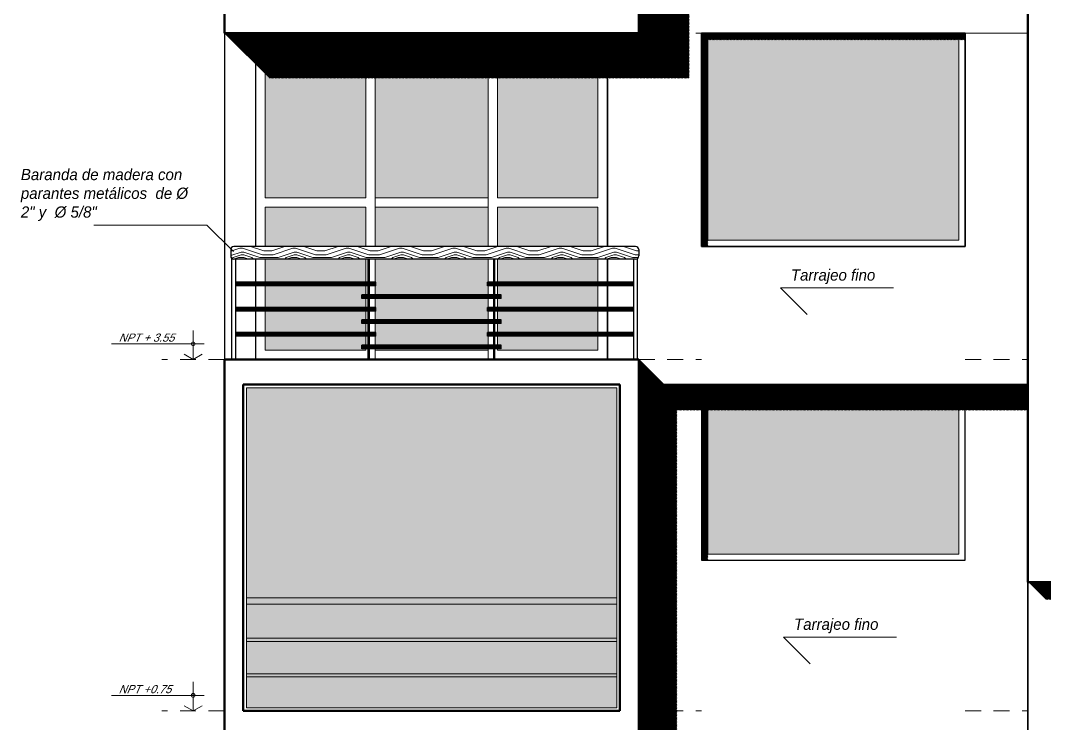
# Model space of a CAD drawing. Header units: millimetres. Extents: x 3779 to 7711, y 1445 to 3132.
# Drawn here: x 3961.87 to 3970.03, y 1453.27 to 1458.87 of the extents above; entities that cross this region are included whole.
import ezdxf

# ---------------------------------------------------------------- set-up
doc = ezdxf.new("R2010")
doc.units = ezdxf.units.MM
doc.linetypes.add('HIDDEN', pattern=[9.525, 6.35, -3.175])
for name, color, linetype, lineweight in [('pluma 0.0', 33, 'Continuous', 0), ('pluma 1', 1, 'Continuous', 9), ('pluma 2.5', 30, 'Continuous', 25), ('pluma 3', 251, 'Continuous', 30), ('pluma 3.5', 253, 'Continuous', 35), ('pluma 5', 36, 'Continuous', 50), ('proyecciones', 32, 'HIDDEN', 9), ('TEXTO', 7, 'Continuous', 9), ('TEXTURAS', 35, 'Continuous', 5)]:
    doc.layers.add(name, color=color, linetype=linetype, lineweight=lineweight)
doc.styles.add('nombreambiente', font='stylu.ttf', dxfattribs={"oblique": 20})
doc.styles.get("Standard").update_dxf_attribs({"font": 'arial.ttf'})
pattern_1 = [(0, (-5.591012, 26.350948), (0.01190625, 0.0238125), [0, -0.0238125])]
pattern_2 = [(135, (0, 0), (-0.005612660076, -0.005612660076), [])]

# ---------------------------------------------------------------- blocks, each defined once
blk = doc.blocks.new('ttryt')
at = {"layer": 'pluma 1'}
for p, q in [((1118.6396, 393.5141), (1118.6396, 393.2829)), ((1119.2894, 393.4071), (1118.5516, 393.4071)), ((1118.6396, 393.2829), (1118.5676, 393.3244)), ((1118.6396, 393.2829), (1118.7115, 393.3244))]:
    blk.add_line(p, q, dxfattribs=at)
at = {"layer": 'pluma 1', "linetype": 'Continuous'}
blk.add_circle((1118.6396, 393.4071), 0.015, dxfattribs=at)

msp = doc.modelspace()

# ---------------------------------------------------------------- hatches: boundary and pattern name
at = {"layer": 'pluma 0.0'}
h = msp.add_hatch(dxfattribs=at)
h.set_pattern_fill('LINE', color=256, scale=0.0025, angle=135)
h.set_pattern_definition(pattern_2)
h.paths.add_polyline_path([(3966.7998, 1461.7749), (3966.7998, 1461.5749), (3966.9998, 1461.5749)])
h.paths.add_polyline_path([(3966.9998, 1461.5749), (3966.7998, 1461.5749), (3966.7998, 1461.3719), (3967.2027, 1461.3719)])
h.paths.add_polyline_path([(3969.8998, 1461.5749), (3966.9998, 1461.5749), (3967.2027, 1461.3719), (3967.2998, 1461.3719), (3967.2998, 1461.4749), (3969.3998, 1461.4749), (3969.3998, 1461.3719), (3969.8998, 1461.3719)])
h.paths.add_polyline_path([(3969.3998, 1461.4749), (3967.2998, 1461.4749), (3967.2998, 1461.3719), (3969.3998, 1461.3719)], flags=17)
h.paths.add_polyline_path([(3967.2027, 1459.1749), (3966.7998, 1459.1749), (3966.7998, 1458.9749), (3967.2027, 1458.9749)])
h.paths.add_polyline_path([(3967.2027, 1458.9749), (3966.7998, 1458.9749), (3966.7998, 1458.7749), (3967.2027, 1458.7749)])
h.paths.add_polyline_path([(3967.2027, 1458.7749), (3966.7998, 1458.7749), (3967.1593, 1458.4154), (3967.2027, 1458.4154)])
h.paths.add_polyline_path([(3967.1028, 1459.1749), (3967.1028, 1461.3719), (3966.7998, 1461.3719), (3966.7998, 1459.1749)])
h = msp.add_hatch(dxfattribs=at)
h.set_pattern_fill('LINE', color=256, scale=0.0025, angle=135)
h.set_pattern_definition(pattern_2)
h.paths.add_polyline_path([(3966.5498, 1458.6749), (3963.7498, 1458.6749), (3963.7498, 1458.5249), (3963.8593, 1458.4154), (3966.5498, 1458.4154)])
h.paths.add_polyline_path([(3966.7998, 1458.7749), (3966.5498, 1458.7749), (3966.5498, 1458.4154), (3967.1593, 1458.4154)])
h.paths.add_polyline_path([(3966.5498, 1458.7749), (3963.4998, 1458.7749), (3963.7498, 1458.5249), (3963.7498, 1458.6749), (3966.5498, 1458.6749)])
h = msp.add_hatch(dxfattribs=at)
h.set_pattern_fill('LINE', color=256, scale=0.0025, angle=135)
h.set_pattern_definition(pattern_2)
h.paths.add_polyline_path([(3967.3509, 1458.2238), (3967.2998, 1458.2749), (3967.2998, 1457.0749), (3967.3509, 1457.0749)])
h.paths.add_polyline_path([(3967.3509, 1458.4154), (3967.2998, 1458.4154), (3967.2998, 1458.2749), (3967.3509, 1458.2238)])
h.paths.add_polyline_path([(3967.3509, 1458.7749), (3967.2998, 1458.7749), (3967.2998, 1458.4154), (3967.3509, 1458.4154)])
h = msp.add_hatch(dxfattribs=at)
h.set_pattern_fill('LINE', color=256, scale=0.0025, angle=135)
h.set_pattern_definition(pattern_2)
h.paths.add_polyline_path([(3969.3998, 1458.7749), (3967.3509, 1458.7749), (3967.3509, 1458.72), (3969.3998, 1458.72)])
h = msp.add_hatch(dxfattribs=at)
h.set_pattern_fill('LINE', color=256, scale=0.0025, angle=135)
h.set_pattern_definition(pattern_2)
h.paths.add_polyline_path([(3966.7998, 1456.1749), (3966.7998, 1455.9749), (3966.9998, 1455.9749)])
h.paths.add_polyline_path([(3966.9998, 1455.9749), (3966.7998, 1455.9749), (3966.7998, 1455.7719), (3967.2027, 1455.7719)])
h.paths.add_polyline_path([(3969.8998, 1455.9749), (3966.9998, 1455.9749), (3967.2027, 1455.7719), (3967.2998, 1455.7719), (3967.2998, 1455.8749), (3969.3998, 1455.8749), (3969.3998, 1455.7719), (3969.8998, 1455.7719)])
h.paths.add_polyline_path([(3969.3998, 1455.8749), (3967.2998, 1455.8749), (3967.2998, 1455.7719), (3969.3998, 1455.7719)], flags=17)
h.paths.add_polyline_path([(3967.1028, 1453.5749), (3967.1028, 1455.7719), (3966.7998, 1455.7719), (3966.7998, 1453.5749)])
h.paths.add_polyline_path([(3967.1028, 1452.8718), (3967.1028, 1453.1749), (3966.7998, 1453.1749)])
h.paths.add_polyline_path([(3967.1028, 1453.1749), (3967.1028, 1453.3749), (3966.7998, 1453.3749), (3966.7998, 1453.1749)])
h.paths.add_polyline_path([(3967.1028, 1453.3749), (3967.1028, 1453.5749), (3966.7998, 1453.5749), (3966.7998, 1453.3749)])
h = msp.add_hatch(dxfattribs=at)
h.set_pattern_fill('LINE', color=256, scale=0.0025, angle=135)
h.set_pattern_definition(pattern_2)
h.paths.add_polyline_path([(3967.3509, 1455.7718), (3967.2998, 1455.7718), (3967.2998, 1454.5749), (3967.3509, 1454.5749)])
h = msp.add_hatch(dxfattribs=at)
h.set_pattern_fill('LINE', color=256, scale=0.0025, angle=135)
h.set_pattern_definition(pattern_2)
h.paths.add_polyline_path([(3970.0498, 1454.3999), (3969.8998, 1454.3999), (3970.0372, 1454.2624), (3970.0498, 1454.2624)])
h.paths.add_polyline_path([(3971.0498, 1454.3999), (3970.0498, 1454.3999), (3970.0498, 1454.2624), (3971.0498, 1454.2624)])
h.paths.add_polyline_path([(3972.4498, 1454.3999), (3971.0498, 1454.3999), (3971.0498, 1454.2624), (3972.4498, 1454.2624)])
h.paths.add_polyline_path([(3972.5752, 1454.2745), (3972.4498, 1454.2745), (3972.4498, 1454.2624), (3972.5872, 1454.2624)])
h.paths.add_polyline_path([(3972.4498, 1454.3999), (3972.4498, 1454.2745), (3972.5752, 1454.2745)])
at = {"layer": 'TEXTURAS'}
h = msp.add_hatch(dxfattribs=at)
h.set_pattern_fill('DOTS', color=256, scale=0.015)
h.set_pattern_definition(pattern_1)
h.paths.add_polyline_path([(3967.3498, 1453.0249), (3967.3498, 1452.0249), (3969.3498, 1452.0249), (3969.3498, 1453.0249)])
h.paths.add_polyline_path([(3969.3498, 1454.6249), (3969.3498, 1455.8249), (3967.3498, 1455.8249), (3967.3498, 1454.6249)])
h.paths.add_polyline_path([(3969.3498, 1457.1249), (3969.3498, 1458.7249), (3967.3498, 1458.7249), (3967.3498, 1457.1249)])
h = msp.add_hatch(dxfattribs=at)
h.set_pattern_fill('DOTS', color=256, scale=0.015)
h.set_pattern_definition(pattern_1)
h.paths.add_polyline_path([(3964.6248, 1458.5999), (3963.8248, 1458.5999), (3963.8248, 1457.4624), (3964.6248, 1457.4624)])
h.paths.add_polyline_path([(3964.6998, 1457.4624), (3965.5998, 1457.4624), (3965.5998, 1458.5999), (3964.6998, 1458.5999)])
h.paths.add_polyline_path([(3965.6748, 1457.4624), (3966.4748, 1457.4624), (3966.4748, 1458.5999), (3965.6748, 1458.5999)])
h = msp.add_hatch(dxfattribs=at)
h.set_pattern_fill('DOTS', color=256, scale=0.015)
h.set_pattern_definition(pattern_1)
h.paths.add_polyline_path([(3964.6248, 1456.3599), (3963.8248, 1456.3599), (3963.8248, 1456.2499), (3964.6248, 1456.2499), (3964.6248, 1456.2599), (3964.5948, 1456.2599), (3964.5948, 1456.2899), (3964.6248, 1456.2899)])
h.paths.add_polyline_path([(3964.5948, 1456.4899), (3964.6248, 1456.4899), (3964.6248, 1456.5599), (3963.8248, 1456.5599), (3963.8248, 1456.3899), (3964.6248, 1456.3899), (3964.6248, 1456.4599), (3964.5948, 1456.4599)])
h.paths.add_polyline_path([(3964.5948, 1456.6899), (3964.6248, 1456.6899), (3964.6248, 1456.7599), (3963.8248, 1456.7599), (3963.8248, 1456.5899), (3964.6248, 1456.5899), (3964.6248, 1456.6599), (3964.5948, 1456.6599)])
h.paths.add_polyline_path([(3964.6248, 1456.9749), (3963.8248, 1456.9749), (3963.8248, 1456.7899), (3964.6248, 1456.7899)])
h.paths.add_polyline_path([(3965.5998, 1456.3599), (3965.5948, 1456.3599), (3965.5948, 1456.3899), (3965.5998, 1456.3899), (3965.5998, 1456.4599), (3964.6998, 1456.4599), (3964.6998, 1456.3899), (3964.7048, 1456.3899), (3964.7048, 1456.3876), (3964.7048, 1456.3599), (3964.6998, 1456.3599), (3964.6998, 1456.2899), (3965.5998, 1456.2899)])
h.paths.add_polyline_path([(3965.5948, 1456.5899), (3965.5998, 1456.5899), (3965.5998, 1456.6599), (3964.6998, 1456.6599), (3964.6998, 1456.5899), (3964.7048, 1456.5899), (3964.7048, 1456.5876), (3964.7048, 1456.5599), (3964.6998, 1456.4899), (3965.5998, 1456.4899), (3965.5998, 1456.5599), (3965.5948, 1456.5599)])
h.paths.add_polyline_path([(3965.5998, 1456.9749), (3964.6998, 1456.9749), (3964.6998, 1456.7899), (3964.7048, 1456.7899), (3964.7048, 1456.7599), (3964.6998, 1456.7599), (3964.6998, 1456.6899), (3965.5998, 1456.6899), (3965.5998, 1456.7599), (3965.5948, 1456.7599), (3965.5948, 1456.7899), (3965.5998, 1456.7899)])
h.paths.add_polyline_path([(3966.4748, 1456.3599), (3965.6748, 1456.3599), (3965.6748, 1456.2899), (3965.7048, 1456.2899), (3965.7048, 1456.2846), (3965.7048, 1456.2499), (3966.4748, 1456.2499)])
h.paths.add_polyline_path([(3966.4748, 1456.5599), (3965.6748, 1456.5599), (3965.6748, 1456.4899), (3965.7048, 1456.4899), (3965.7048, 1456.4846), (3965.7048, 1456.4599), (3965.6748, 1456.4599), (3965.6748, 1456.3899), (3966.4748, 1456.3899)])
h.paths.add_polyline_path([(3966.4748, 1456.7599), (3965.6748, 1456.7599), (3965.6748, 1456.6899), (3965.7048, 1456.6899), (3965.7048, 1456.6846), (3965.7048, 1456.6599), (3965.6748, 1456.6599), (3965.6748, 1456.5899), (3966.4748, 1456.5899)])
h.paths.add_polyline_path([(3966.4748, 1456.9749), (3965.6748, 1456.9749), (3965.6748, 1456.7899), (3966.4748, 1456.7899)])
h.paths.add_polyline_path([(3966.4748, 1457.3874), (3965.6748, 1457.3874), (3965.6748, 1457.0749), (3966.4748, 1457.0749)])
h.paths.add_polyline_path([(3965.5998, 1457.3874), (3964.6998, 1457.3874), (3964.6998, 1457.0749), (3965.5998, 1457.0749)])
h.paths.add_polyline_path([(3964.6248, 1457.3874), (3963.8248, 1457.3874), (3963.8248, 1457.0749), (3964.6248, 1457.0749)])
h = msp.add_hatch(dxfattribs=at)
h.set_pattern_fill('WOODFACE', color=256, scale=0.3, angle=135, pattern_type=2)
h.set_pattern_definition([(135, (-155.0284, 98.90696), (-0.424264069, 3e-17), [0.015, -0.285]), (225, (-155.1875, 98.91757), (-6e-17, -0.424264069), [0.03, -0.27]), (180, (-155.12385, 98.89636), (-0.212132034, -0.212132034), [0.02121, -0.06363, 0.02121, -0.04242, 0.1485, -0.127294069]), (180, (-155.00718, 98.90696), (-0.212132034, -0.212132034), [0.021213, -0.042426, 0.021213, -0.339412069]), (180, (-155.10264, 98.96), (-0.212132034, -0.212132034), [0.021213, -0.403051069]), (180, (-155.11325, 98.99181), (-0.212132034, -0.212132034), [0.021213, -0.403051069]), (180, (-155.10264, 98.93878), (-0.212132034, -0.212132034), [0.021213, -0.403051069]), (180, (-155.10264, 98.91757), (-0.212132034, -0.212132034), [0.042426, -0.381838069]), (180, (-155.31477, 98.8115), (-0.212132034, -0.212132034), [0.042426, -0.381838069]), (180, (-155.09203, 98.88575), (-0.212132034, -0.212132034), [0.084852, -0.339412069]), (180, (-155.09203, 98.86454), (-0.212132034, -0.212132034), [0.084852, -0.339412069]), (180, (-155.29356, 98.93878), (-0.212132034, -0.212132034), [0.084852, -0.339412069]), (180, (-155.10264, 98.83272), (-0.212132034, -0.212132034), [0.0636396, -0.360624469]), (180, (-155.09203, 98.75847), (-0.212132034, -0.212132034), [0.0636396, -0.360624469]), (180, (-155.09203, 98.8009), (-0.212132034, -0.212132034), [0.0636396, -0.360624469]), (180, (-155.29356, 98.87514), (-0.212132034, -0.212132034), [0.10606602, -0.318198049]), (180, (-155.28295, 98.84332), (-0.212132034, -0.212132034), [0.10606602, -0.318198049]), (180, (-155.25113, 98.91757), (-0.212132034, -0.212132034), [0.148492424, -0.275771645]), (161.5650512, (-155.07082, 98.90696), (-0.2121320344, 0.2121320343), [0.033541017, -0.637279374]), (161.5650512, (-155.17689, 98.88575), (-0.2121320344, 0.2121320343), [0.033541017, -0.637279374]), (161.5650512, (-155.14507, 98.89636), (-0.2121320344, 0.2121320343), [0.033541017, -0.637279374]), (161.5650512, (-155.039, 98.91757), (-0.2121320344, 0.2121320343), [0.06708204, -0.603738353]), (161.5650512, (-155.17689, 98.86454), (-0.2121320344, 0.2121320343), [0.100623059, -0.570197334]), (161.5650512, (-155.16628, 98.83272), (-0.2121320344, 0.2121320343), [0.134164079, -0.536656315]), (161.5650512, (-155.15567, 98.8009), (-0.2121320344, 0.2121320343), [0.134164079, -0.536656315]), (161.5650512, (-155.18749, 98.70544), (-0.2121320344, 0.2121320343), [0.134164079, -0.536656315]), (161.5650512, (-155.16628, 98.72665), (-0.2121320344, 0.2121320343), [0.1677051, -0.503115293]), (161.5650512, (-155.15567, 98.75847), (-0.2121320344, 0.2121320343), [0.1677051, -0.503115293]), (198.4349488, (-155.14507, 98.91757), (-0.2121320344, -0.2121320343), [0.033541017, -0.637279374]), (198.4349488, (-155.09203, 98.90696), (-0.2121320344, -0.2121320343), [0.033541017, -0.637279374]), (198.4349488, (-155.02839, 98.90696), (-0.2121320344, -0.2121320343), [0.06708204, -0.603738353]), (198.4349488, (-155.12385, 98.93878), (-0.2121320344, -0.2121320343), [0.06708204, -0.603738353]), (198.4349488, (-154.99657, 98.89636), (-0.2121320344, -0.2121320343), [0.100623059, -0.570197334]), (198.4349488, (-154.97536, 98.87514), (-0.2121320344, -0.2121320343), [0.134164079, -0.536656315]), (198.4349488, (-155.17689, 99.05545), (-0.2121320344, -0.2121320343), [0.134164079, -0.536656315]), (198.4349488, (-155.12385, 98.96), (-0.2121320344, -0.2121320343), [0.134164079, -0.536656315]), (198.4349488, (-155.14507, 99.02363), (-0.2121320344, -0.2121320343), [0.1677051, -0.503115293]), (198.4349488, (-155.13446, 98.99181), (-0.2121320344, -0.2121320343), [0.1677051, -0.503115293])])
h.paths.add_polyline_path([(3966.7998, 1457.0499, 0.414214), (3966.7748, 1457.0749), (3963.5748, 1457.0749, 0.414214), (3963.5498, 1457.0499), (3963.5498, 1456.9999, 0.414214), (3963.5748, 1456.9749), (3966.7748, 1456.9749, 0.414214), (3966.7998, 1456.9999)])
h = msp.add_hatch(dxfattribs=at)
h.set_pattern_fill('DOTS', color=256, scale=0.015)
h.set_pattern_definition([(0, (-5.591012, 26.350948), (0.01190625, 0.0238125), [0, -0.0238125])])
h.paths.add_polyline_path([(3966.6248, 1453.3999), (3966.6248, 1455.9499), (3963.6748, 1455.9499), (3963.6748, 1453.3999)])

# ---------------------------------------------------------------- linework, layer by layer
at = {"layer": 'pluma 0.0'}
for p, q in [((3964.6448, 1456.7876), (3963.5898, 1456.7876)), ((3964.6448, 1456.7846), (3963.5898, 1456.7846)), ((3964.6448, 1456.7805), (3963.5898, 1456.7805)), ((3964.6448, 1456.7749), (3963.5898, 1456.7749)), ((3964.7048, 1456.7876), (3964.6548, 1456.7876)), ((3964.7048, 1456.7846), (3964.6548, 1456.7846)), ((3964.7048, 1456.7805), (3964.6548, 1456.7805)), ((3964.7048, 1456.7749), (3964.6548, 1456.7749)), ((3965.6448, 1456.7876), (3965.5948, 1456.7876)), ((3965.6448, 1456.7846), (3965.5948, 1456.7846)), ((3965.6448, 1456.7805), (3965.5948, 1456.7805)), ((3965.6448, 1456.7749), (3965.5948, 1456.7749)), ((3966.7598, 1456.7876), (3965.6548, 1456.7876)), ((3966.7598, 1456.7846), (3965.6548, 1456.7846)), ((3966.7598, 1456.7805), (3965.6548, 1456.7805)), ((3966.7598, 1456.7749), (3965.6548, 1456.7749)), ((3964.6448, 1456.7692), (3963.5898, 1456.7692)), ((3964.6448, 1456.7651), (3963.5898, 1456.7651)), ((3964.6448, 1456.7621), (3963.5898, 1456.7621)), ((3964.7048, 1456.7692), (3964.6548, 1456.7692)), ((3964.7048, 1456.7651), (3964.6548, 1456.7651)), ((3964.7048, 1456.7621), (3964.6548, 1456.7621)), ((3965.6448, 1456.7692), (3965.5948, 1456.7692)), ((3965.6448, 1456.7651), (3965.5948, 1456.7651)), ((3965.6448, 1456.7621), (3965.5948, 1456.7621)), ((3966.7598, 1456.7692), (3965.6548, 1456.7692)), ((3966.7598, 1456.7651), (3965.6548, 1456.7651)), ((3966.7598, 1456.7621), (3965.6548, 1456.7621)), ((3964.6448, 1456.6876), (3964.5948, 1456.6876)), ((3964.6448, 1456.6846), (3964.5948, 1456.6846)), ((3964.6448, 1456.6805), (3964.5948, 1456.6805)), ((3964.6448, 1456.6749), (3964.5948, 1456.6749)), ((3964.6448, 1456.6692), (3964.5948, 1456.6692)), ((3964.6448, 1456.6651), (3964.5948, 1456.6651)), ((3964.6448, 1456.6621), (3964.5948, 1456.6621)), ((3965.6448, 1456.6876), (3964.6548, 1456.6876)), ((3965.6448, 1456.6846), (3964.6548, 1456.6846)), ((3965.6448, 1456.6805), (3964.6548, 1456.6805)), ((3965.6448, 1456.6749), (3964.6548, 1456.6749)), ((3965.6448, 1456.6692), (3964.6548, 1456.6692)), ((3965.6448, 1456.6651), (3964.6548, 1456.6651)), ((3965.6448, 1456.6621), (3964.6548, 1456.6621)), ((3965.7048, 1456.6876), (3965.6548, 1456.6876)), ((3965.7048, 1456.6846), (3965.6548, 1456.6846)), ((3965.7048, 1456.6805), (3965.6548, 1456.6805)), ((3965.7048, 1456.6749), (3965.6548, 1456.6749)), ((3965.7048, 1456.6692), (3965.6548, 1456.6692)), ((3965.7048, 1456.6651), (3965.6548, 1456.6651)), ((3965.7048, 1456.6621), (3965.6548, 1456.6621)), ((3964.6448, 1456.5876), (3963.5898, 1456.5876)), ((3964.6448, 1456.5846), (3963.5898, 1456.5846)), ((3964.6448, 1456.5805), (3963.5898, 1456.5805)), ((3964.6448, 1456.5749), (3963.5898, 1456.5749)), ((3964.6448, 1456.5692), (3963.5898, 1456.5692)), ((3964.6448, 1456.5651), (3963.5898, 1456.5651)), ((3964.6448, 1456.5621), (3963.5898, 1456.5621)), ((3964.7048, 1456.5876), (3964.6548, 1456.5876)), ((3964.7048, 1456.5846), (3964.6548, 1456.5846)), ((3964.7048, 1456.5805), (3964.6548, 1456.5805)), ((3964.7048, 1456.5749), (3964.6548, 1456.5749)), ((3964.7048, 1456.5692), (3964.6548, 1456.5692)), ((3964.7048, 1456.5651), (3964.6548, 1456.5651)), ((3964.7048, 1456.5621), (3964.6548, 1456.5621)), ((3965.6448, 1456.5876), (3965.5948, 1456.5876)), ((3965.6448, 1456.5846), (3965.5948, 1456.5846)), ((3965.6448, 1456.5805), (3965.5948, 1456.5805)), ((3965.6448, 1456.5749), (3965.5948, 1456.5749)), ((3965.6448, 1456.5692), (3965.5948, 1456.5692)), ((3965.6448, 1456.5651), (3965.5948, 1456.5651)), ((3965.6448, 1456.5621), (3965.5948, 1456.5621)), ((3966.7598, 1456.5876), (3965.6548, 1456.5876)), ((3966.7598, 1456.5846), (3965.6548, 1456.5846)), ((3966.7598, 1456.5805), (3965.6548, 1456.5805)), ((3966.7598, 1456.5749), (3965.6548, 1456.5749)), ((3966.7598, 1456.5692), (3965.6548, 1456.5692)), ((3966.7598, 1456.5651), (3965.6548, 1456.5651)), ((3966.7598, 1456.5621), (3965.6548, 1456.5621)), ((3964.6448, 1456.4876), (3964.5948, 1456.4876)), ((3964.6448, 1456.4846), (3964.5948, 1456.4846)), ((3964.6448, 1456.4805), (3964.5948, 1456.4805)), ((3964.6448, 1456.4749), (3964.5948, 1456.4749)), ((3964.6448, 1456.4692), (3964.5948, 1456.4692)), ((3964.6448, 1456.4651), (3964.5948, 1456.4651)), ((3964.6448, 1456.4621), (3964.5948, 1456.4621)), ((3965.7048, 1456.4876), (3964.6548, 1456.4876)), ((3965.7048, 1456.4846), (3964.6548, 1456.4846)), ((3965.7048, 1456.4805), (3964.6548, 1456.4805)), ((3965.7048, 1456.4749), (3964.6548, 1456.4749)), ((3965.7048, 1456.4692), (3964.6548, 1456.4692)), ((3965.7048, 1456.4651), (3964.6548, 1456.4651)), ((3965.7048, 1456.4621), (3964.6548, 1456.4621)), ((3964.6448, 1456.3876), (3963.5898, 1456.3876)), ((3964.6448, 1456.3846), (3963.5898, 1456.3846)), ((3964.6448, 1456.3805), (3963.5898, 1456.3805)), ((3964.6448, 1456.3749), (3963.5898, 1456.3749)), ((3964.6448, 1456.3692), (3963.5898, 1456.3692)), ((3964.7048, 1456.3876), (3964.6548, 1456.3876)), ((3964.7048, 1456.3846), (3964.6548, 1456.3846)), ((3964.7048, 1456.3805), (3964.6548, 1456.3805)), ((3964.7048, 1456.3749), (3964.6548, 1456.3749)), ((3964.7048, 1456.3692), (3964.6548, 1456.3692)), ((3965.6448, 1456.3876), (3965.5948, 1456.3876)), ((3965.6448, 1456.3846), (3965.5948, 1456.3846)), ((3965.6448, 1456.3805), (3965.5948, 1456.3805)), ((3965.6448, 1456.3749), (3965.5948, 1456.3749)), ((3965.6448, 1456.3692), (3965.5948, 1456.3692)), ((3966.7598, 1456.3876), (3965.6548, 1456.3876)), ((3966.7598, 1456.3846), (3965.6548, 1456.3846)), ((3966.7598, 1456.3805), (3965.6548, 1456.3805)), ((3966.7598, 1456.3749), (3965.6548, 1456.3749)), ((3966.7598, 1456.3692), (3965.6548, 1456.3692)), ((3964.6448, 1456.3651), (3963.5898, 1456.3651)), ((3964.6448, 1456.3621), (3963.5898, 1456.3621)), ((3964.6448, 1456.2876), (3964.5948, 1456.2876)), ((3964.7048, 1456.3651), (3964.6548, 1456.3651)), ((3964.7048, 1456.3621), (3964.6548, 1456.3621)), ((3965.6448, 1456.2876), (3964.6548, 1456.2876)), ((3965.6448, 1456.3651), (3965.5948, 1456.3651)), ((3965.6448, 1456.3621), (3965.5948, 1456.3621)), ((3966.7598, 1456.3651), (3965.6548, 1456.3651)), ((3966.7598, 1456.3621), (3965.6548, 1456.3621)), ((3965.7048, 1456.2876), (3965.6548, 1456.2876)), ((3964.6448, 1456.2846), (3964.5948, 1456.2846)), ((3964.6448, 1456.2805), (3964.5948, 1456.2805)), ((3964.6448, 1456.2749), (3964.5948, 1456.2749)), ((3964.6448, 1456.2692), (3964.5948, 1456.2692)), ((3964.6448, 1456.2651), (3964.5948, 1456.2651)), ((3964.6448, 1456.2621), (3964.5948, 1456.2621)), ((3965.6448, 1456.2846), (3964.6548, 1456.2846)), ((3965.6448, 1456.2805), (3964.6548, 1456.2805)), ((3965.6448, 1456.2749), (3964.6548, 1456.2749)), ((3965.6448, 1456.2692), (3964.6548, 1456.2692)), ((3965.6448, 1456.2651), (3964.6548, 1456.2651)), ((3965.6448, 1456.2621), (3964.6548, 1456.2621)), ((3965.7048, 1456.2846), (3965.6548, 1456.2846)), ((3965.7048, 1456.2805), (3965.6548, 1456.2805)), ((3965.7048, 1456.2749), (3965.6548, 1456.2749)), ((3965.7048, 1456.2692), (3965.6548, 1456.2692)), ((3965.7048, 1456.2651), (3965.6548, 1456.2651)), ((3965.7048, 1456.2621), (3965.6548, 1456.2621)), ((3966.6248, 1454.2749), (3963.6748, 1454.2749)), ((3966.6248, 1454.2249), (3963.6748, 1454.2249)), ((3963.6748, 1453.954), (3966.6248, 1453.954)), ((3963.6748, 1453.929), (3966.6248, 1453.929)), ((3963.6748, 1453.6707), (3966.6248, 1453.6707)), ((3963.6748, 1453.6457), (3966.6248, 1453.6457))]:
    msp.add_line(p, q, dxfattribs=at)
at = {"layer": 'pluma 1'}
for p, q in [((3964.6998, 1458.6749), (3964.6998, 1457.0749)), ((3965.5998, 1458.6749), (3965.5998, 1457.0749)), ((3964.6248, 1458.5999), (3964.6248, 1457.4624)), ((3965.6748, 1458.5999), (3965.6748, 1457.4624)), ((3964.6248, 1457.4624), (3963.8248, 1457.4624)), ((3965.5998, 1457.4624), (3964.6998, 1457.4624)), ((3966.4748, 1457.4624), (3965.6748, 1457.4624)), ((3964.6248, 1457.3874), (3963.8248, 1457.3874)), ((3964.6248, 1457.3874), (3964.6248, 1457.0749)), ((3965.5998, 1457.3874), (3964.6998, 1457.3874)), ((3965.6748, 1457.3874), (3965.6748, 1457.0749)), ((3966.4748, 1457.3874), (3965.6748, 1457.3874)), ((3964.6248, 1456.9749), (3964.6248, 1456.7899)), ((3964.6998, 1456.9749), (3964.6998, 1456.7899)), ((3965.5998, 1456.9749), (3965.5998, 1456.7899)), ((3965.6748, 1456.9749), (3965.6748, 1456.7899)), ((3964.6248, 1456.7599), (3964.6248, 1456.6899)), ((3964.6998, 1456.7599), (3964.6998, 1456.6899)), ((3965.5998, 1456.7599), (3965.5998, 1456.6899)), ((3965.6748, 1456.7599), (3965.6748, 1456.6899)), ((3964.6248, 1456.6599), (3964.6248, 1456.5899)), ((3964.6998, 1456.6599), (3964.6998, 1456.5899)), ((3965.5998, 1456.6599), (3965.5998, 1456.5899)), ((3965.6748, 1456.6599), (3965.6748, 1456.5899)), ((3964.6248, 1456.5599), (3964.6248, 1456.4899)), ((3964.6998, 1456.5599), (3964.6998, 1456.4899)), ((3965.5998, 1456.5599), (3965.5998, 1456.4899)), ((3965.6748, 1456.5599), (3965.6748, 1456.4899)), ((3964.6248, 1456.4599), (3964.6248, 1456.3899)), ((3964.6998, 1456.4599), (3964.6998, 1456.3899)), ((3965.5998, 1456.4599), (3965.5998, 1456.3899)), ((3965.6748, 1456.4599), (3965.6748, 1456.3899)), ((3964.6248, 1456.3599), (3964.6248, 1456.2899)), ((3964.6998, 1456.3599), (3964.6998, 1456.2899)), ((3965.5998, 1456.3599), (3965.5998, 1456.2899)), ((3965.6748, 1456.3599), (3965.6748, 1456.2899)), ((3964.6248, 1456.2599), (3964.6248, 1456.2499)), ((3964.6998, 1456.2599), (3964.6998, 1456.1749)), ((3965.5998, 1456.2599), (3965.5998, 1456.1749)), ((3965.6748, 1456.2599), (3965.6748, 1456.2499))]:
    msp.add_line(p, q, dxfattribs=at)
for points in [[(3969.3498, 1458.7249), (3967.3498, 1458.7249), (3967.3498, 1457.1249), (3969.3498, 1457.1249)], [(3963.6748, 1455.9499), (3966.6248, 1455.9499), (3966.6248, 1453.3999), (3963.6748, 1453.3999)], [(3969.3498, 1455.8249), (3967.3498, 1455.8249), (3967.3498, 1454.6249), (3969.3498, 1454.6249)]]:
    msp.add_lwpolyline(points, close=True, dxfattribs=at)
for points in [[(3963.8248, 1457.4624), (3963.8248, 1458.5999), (3964.6248, 1458.5999)], [(3964.6998, 1458.5999), (3965.5998, 1458.5999)], [(3965.6748, 1458.5999), (3966.4748, 1458.5999), (3966.4748, 1457.4624)], [(3963.8248, 1457.0749), (3963.8248, 1457.3874)], [(3966.4748, 1457.3874), (3966.4748, 1457.0749)], [(3963.8248, 1456.7899), (3963.8248, 1456.9749)], [(3966.4748, 1456.9749), (3966.4748, 1456.7899)], [(3963.8248, 1456.5899), (3963.8248, 1456.7599)], [(3966.4748, 1456.7599), (3966.4748, 1456.5899)], [(3963.8248, 1456.3899), (3963.8248, 1456.5599)], [(3966.4748, 1456.5599), (3966.4748, 1456.3899)], [(3964.6248, 1456.2499), (3963.8248, 1456.2499), (3963.8248, 1456.3599)], [(3966.4748, 1456.3599), (3966.4748, 1456.2499), (3965.6748, 1456.2499)], [(3965.5998, 1456.2499), (3964.6998, 1456.2499)]]:
    msp.add_lwpolyline(points, dxfattribs=at)
at = {"layer": 'pluma 2.5'}
for p, q in [((3963.4998, 1458.7749), (3963.4998, 1456.1749)), ((3963.5598, 1456.1749), (3963.5598, 1456.9799)), ((3963.5898, 1456.1749), (3963.5898, 1456.9749)), ((3964.6448, 1456.1749), (3964.6448, 1456.9749)), ((3964.6548, 1456.1749), (3964.6548, 1456.9749)), ((3965.6448, 1456.1749), (3965.6448, 1456.9749)), ((3965.6548, 1456.1749), (3965.6548, 1456.9749)), ((3966.7598, 1456.1749), (3966.7598, 1456.9749)), ((3966.7898, 1456.1749), (3966.7898, 1456.9799)), ((3964.6448, 1456.7899), (3963.5898, 1456.7899)), ((3964.7048, 1456.7899), (3964.6548, 1456.7899)), ((3964.7048, 1456.7599), (3964.7048, 1456.7899)), ((3965.5948, 1456.7599), (3965.5948, 1456.7899)), ((3965.6448, 1456.7899), (3965.5948, 1456.7899)), ((3966.7598, 1456.7899), (3965.6548, 1456.7899)), ((3964.6448, 1456.7599), (3963.5898, 1456.7599)), ((3964.7048, 1456.7599), (3964.6548, 1456.7599)), ((3965.6448, 1456.7599), (3965.5948, 1456.7599)), ((3966.7598, 1456.7599), (3965.6548, 1456.7599)), ((3964.5948, 1456.6599), (3964.5948, 1456.6899)), ((3964.6448, 1456.6899), (3964.5948, 1456.6899)), ((3964.6448, 1456.6599), (3964.5948, 1456.6599)), ((3965.6448, 1456.6899), (3964.6548, 1456.6899)), ((3965.6448, 1456.6599), (3964.6548, 1456.6599)), ((3965.7048, 1456.6899), (3965.6548, 1456.6899)), ((3965.7048, 1456.6599), (3965.6548, 1456.6599)), ((3965.7048, 1456.6599), (3965.7048, 1456.6899)), ((3964.6448, 1456.5899), (3963.5898, 1456.5899)), ((3964.6448, 1456.5599), (3963.5898, 1456.5599)), ((3964.7048, 1456.5899), (3964.6548, 1456.5899)), ((3964.7048, 1456.5599), (3964.6548, 1456.5599)), ((3964.7048, 1456.5599), (3964.7048, 1456.5899)), ((3965.5948, 1456.5599), (3965.5948, 1456.5899)), ((3965.6448, 1456.5899), (3965.5948, 1456.5899)), ((3965.6448, 1456.5599), (3965.5948, 1456.5599)), ((3966.7598, 1456.5899), (3965.6548, 1456.5899)), ((3966.7598, 1456.5599), (3965.6548, 1456.5599)), ((3964.5948, 1456.4599), (3964.5948, 1456.4899)), ((3964.6448, 1456.4899), (3964.5948, 1456.4899)), ((3964.6448, 1456.4599), (3964.5948, 1456.4599)), ((3965.6448, 1456.4899), (3964.6548, 1456.4899)), ((3965.6448, 1456.4599), (3964.6548, 1456.4599)), ((3965.7048, 1456.4899), (3965.6548, 1456.4899)), ((3965.7048, 1456.4599), (3965.6548, 1456.4599)), ((3965.7048, 1456.4599), (3965.7048, 1456.4899)), ((3964.6448, 1456.3899), (3963.5898, 1456.3899)), ((3964.7048, 1456.3899), (3964.6548, 1456.3899)), ((3964.7048, 1456.3599), (3964.7048, 1456.3899)), ((3965.5948, 1456.3599), (3965.5948, 1456.3899)), ((3965.6448, 1456.3899), (3965.5948, 1456.3899)), ((3966.7598, 1456.3899), (3965.6548, 1456.3899)), ((3964.6448, 1456.3599), (3963.5898, 1456.3599)), ((3964.5948, 1456.2599), (3964.5948, 1456.2899)), ((3964.6448, 1456.2899), (3964.5948, 1456.2899)), ((3964.7048, 1456.3599), (3964.6548, 1456.3599)), ((3965.6448, 1456.2899), (3964.6548, 1456.2899)), ((3965.6448, 1456.3599), (3965.5948, 1456.3599)), ((3966.7598, 1456.3599), (3965.6548, 1456.3599)), ((3965.7048, 1456.2899), (3965.6548, 1456.2899)), ((3965.7048, 1456.2599), (3965.7048, 1456.2899)), ((3964.6448, 1456.2599), (3964.5948, 1456.2599)), ((3965.6448, 1456.2599), (3964.6548, 1456.2599)), ((3965.7048, 1456.2599), (3965.6548, 1456.2599))]:
    msp.add_line(p, q, dxfattribs=at)
for points in [[(3963.7498, 1457.0749), (3963.7498, 1458.6749), (3966.5498, 1458.6749), (3966.5498, 1457.0749)], [(3963.7498, 1456.7899), (3963.7498, 1456.9749)], [(3966.5498, 1456.9749), (3966.5498, 1456.7899)], [(3963.7498, 1456.5899), (3963.7498, 1456.7599)], [(3966.5498, 1456.7599), (3966.5498, 1456.5899)], [(3963.7498, 1456.3899), (3963.7498, 1456.5599)], [(3966.5498, 1456.5599), (3966.5498, 1456.3899)], [(3966.5498, 1456.3599), (3966.5498, 1456.1749), (3963.7498, 1456.1749), (3963.7498, 1456.3599)]]:
    msp.add_lwpolyline(points, dxfattribs=at)
msp.add_lwpolyline([(3969.3998, 1455.8749), (3967.2998, 1455.8749), (3967.2998, 1454.5749), (3969.3998, 1454.5749)], close=True, dxfattribs=at)
at = {"layer": 'pluma 3'}
for p, q in [((3963.5498, 1457.0499), (3963.5498, 1456.9999)), ((3966.7748, 1457.0749), (3963.5748, 1457.0749)), ((3966.7998, 1457.0499), (3966.7998, 1456.9999)), ((3966.7748, 1456.9749), (3963.5748, 1456.9749))]:
    msp.add_line(p, q, dxfattribs=at)
for centre, start, end in [((3963.5748, 1457.0499), 90, 180), ((3966.7748, 1457.0499), 0, 90), ((3963.5748, 1456.9999), 180, 270), ((3966.7748, 1456.9999), 270, 0)]:
    msp.add_arc(centre, 0.025, start, end, dxfattribs=at)
at = {"layer": 'pluma 3.5'}
for p, q in [((3966.5498, 1458.7749), (3966.5498, 1457.0749)), ((3966.5498, 1456.9749), (3966.5498, 1456.7899)), ((3966.5498, 1456.7599), (3966.5498, 1456.5899)), ((3966.5498, 1456.5599), (3966.5498, 1456.3899)), ((3966.5498, 1456.3599), (3966.5498, 1456.1749)), ((3966.7998, 1455.9749), (3969.8998, 1455.9749)), ((3969.8998, 1454.3999), (3969.8998, 1451.9944))]:
    msp.add_line(p, q, dxfattribs=at)
msp.add_lwpolyline([(3969.3998, 1458.7749), (3967.2998, 1458.7749), (3967.2998, 1457.0749), (3969.3998, 1457.0749)], close=True, dxfattribs=at)
at = {"layer": 'pluma 5'}
for p, q in [((3969.8998, 1454.3999), (3969.8998, 1467.1749)), ((3963.4998, 1461.7749), (3963.4998, 1458.7749)), ((3966.7998, 1461.7749), (3966.7998, 1458.7749)), ((3966.7998, 1458.7749), (3963.4998, 1458.7749)), ((3963.4998, 1453.1749), (3963.4998, 1456.1749)), ((3966.7998, 1456.1749), (3963.4998, 1456.1749)), ((3966.7998, 1456.1749), (3966.7998, 1453.1749)), ((3963.6498, 1453.3749), (3963.6498, 1455.9749)), ((3966.6498, 1455.9749), (3963.6498, 1455.9749)), ((3966.6498, 1455.9749), (3966.6498, 1453.3749)), ((3972.4498, 1454.3999), (3969.8998, 1454.3999)), ((3963.6498, 1453.3749), (3966.6498, 1453.3749))]:
    msp.add_line(p, q, dxfattribs=at)
at = {"layer": 'proyecciones', "linetype": 'HIDDEN', "ltscale": 0.02}
for p, q in [((3966.7998, 1458.7749), (3969.8998, 1458.7749)), ((3966.7998, 1458.7749), (3967.2998, 1458.7749)), ((3969.3998, 1458.7749), (3969.8998, 1458.7749)), ((3963.4998, 1456.1749), (3962.9998, 1456.1749)), ((3966.7998, 1456.1749), (3967.2998, 1456.1749)), ((3969.3998, 1456.1749), (3969.8998, 1456.1749)), ((3963.4998, 1453.3749), (3962.9998, 1453.3749)), ((3966.7998, 1453.3749), (3967.2998, 1453.3749)), ((3969.3998, 1453.3749), (3969.8998, 1453.3749))]:
    msp.add_line(p, q, dxfattribs=at)
at = {"layer": 'TEXTURAS'}
for points in [[(3962.4586, 1457.2455), (3963.3586, 1457.2455), (3963.5707, 1457.0334)], [(3968.8283, 1456.7453), (3967.9283, 1456.7453), (3968.1404, 1456.5331)], [(3968.8534, 1453.9637), (3967.9534, 1453.9637), (3968.1655, 1453.7516)]]:
    msp.add_lwpolyline(points, dxfattribs=at)

# ---------------------------------------------------------------- block references
at = {"layer": 'pluma 1', "linetype": 'Continuous', "xscale": -1}
for p in [(5081.8894, 1062.892), (5081.8894, 1060.092)]:
    msp.add_blockref('ttryt', p, dxfattribs=at)

# ---------------------------------------------------------------- texts
at = {"layer": 'TEXTO', "char_height": 0.0896, "attachment_point": 1}
for s, insert, width in [('\\A1;{\\fStylus BT|b0|i1|c0|p34;\\C7;Baranda de madera con parantes metálicos  de %%C 2" y  %%C 5/8"}', (3961.878, 1457.6927), 1.455108), ('{\\fStylus BT|b0|i1|c0|p34;\\C7;Tarrajeo fino}', (3968.0115, 1456.8923), 2.293656), ('{\\fStylus BT|b0|i1|c0|p34;\\C7;Tarrajeo fino}', (3968.0366, 1454.1107), 2.293656)]:
    msp.add_mtext(s, dxfattribs=dict(at, insert=insert, width=width))
at = {"layer": 'TEXTO', "char_height": 0.065, "width": 0.790868, "attachment_point": 1, "style": 'nombreambiente'}
for s, insert in [('{\\Q23;NPT + 3.55}', (3962.656, 1456.3812)), ('{\\Q23;NPT +0.75}', (3962.656, 1453.5812))]:
    msp.add_mtext(s, dxfattribs=dict(at, insert=insert))

doc.saveas('drawing.dxf')
